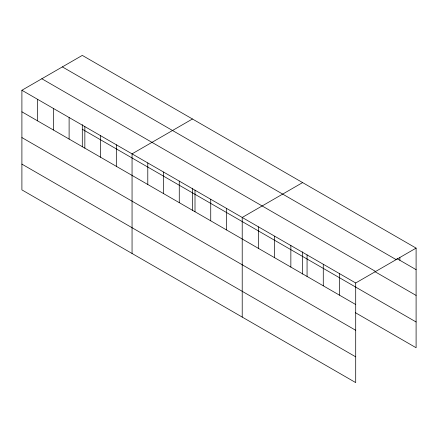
<?xml version="1.0" encoding="UTF-8"?>
<svg xmlns="http://www.w3.org/2000/svg" width="438" height="438" viewBox="0 0 438 438"><rect width="100%" height="100%" fill="white"/><g stroke="black" fill="none" stroke-linecap="round" stroke-linejoin="round"><path stroke-width="0.66" d="M21.9 90.261L355.705 282.981L355.705 382.604L21.9 189.884L21.9 90.261L82.295 55.396L416.1 248.116L416.1 347.739L355.3 312.633M192.452 118.994L132.057 153.858L132.057 253.482M302.609 182.591L242.214 217.456L242.214 317.079M355.705 282.981L416.1 248.116M396.992 258.628L416.1 269.66M62.366 66.899L396.171 259.619M41.829 78.758L375.634 271.478M374.988 271.691L416.1 295.426M82.295 129.254L416.1 321.974M21.9 111.81L355.705 304.53M21.9 137.576L355.705 330.296M21.9 164.119L355.705 356.839M399.889 257.61L399.889 260.298M339.494 273.624L339.494 295.168M323.277 264.262L323.277 285.806M307.065 254.9L307.065 276.449M302.609 251.801L302.609 274.079M290.854 245.543L290.854 267.087M274.637 236.181L274.637 257.725M258.425 226.818L258.425 248.362M226.473 208.373L226.473 229.917M210.738 199.285L210.738 220.834M195.003 190.201L195.003 211.746M192.452 188.203L192.452 210.481M179.268 181.118L179.268 202.663M163.527 172.03L163.527 193.58M147.792 162.947L147.792 184.491M116.322 144.775L116.322 166.32M100.581 135.687L100.581 157.237M84.846 126.604L84.846 148.148M82.295 124.606L82.295 146.878M69.111 117.521L69.111 139.065M53.376 108.432L53.376 129.976M37.635 99.349L37.635 120.893"/></g></svg>
